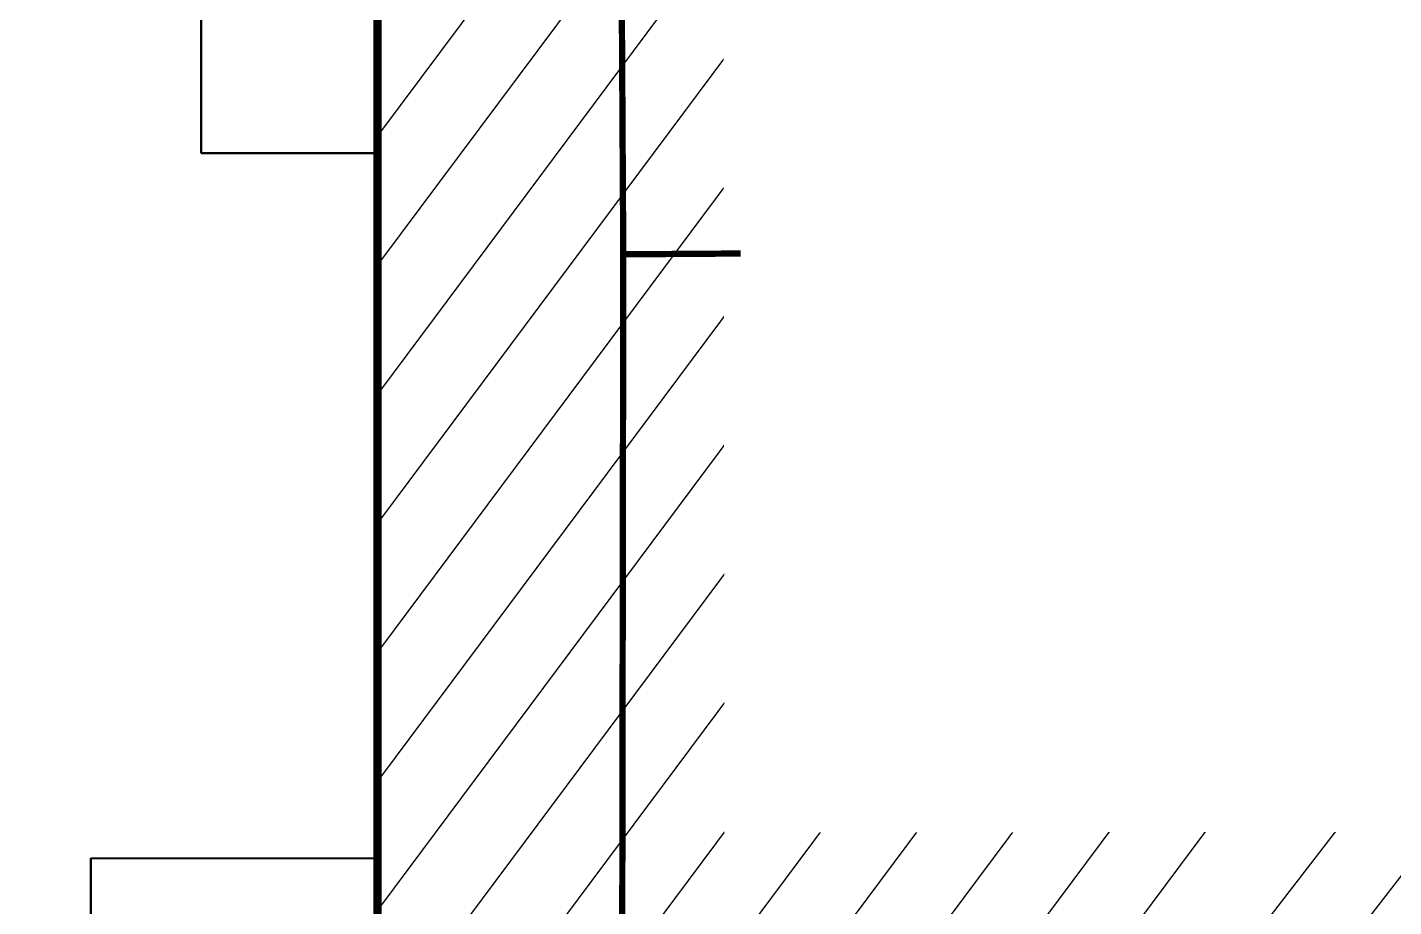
# Model space of a CAD drawing. Header units: centimetres. Extents: x -6122352 to 7132207, y -1694241 to 1947892.
# Drawn here: x 136844 to 141183, y -117676 to -114882 of the extents above; entities that cross this region are included whole.
import ezdxf

# ---------------------------------------------------------------- set-up
doc = ezdxf.new("R2010")
doc.units = ezdxf.units.CM
doc.header["$MEASUREMENT"] = 0
for name, pattern in [('2. HG-ST XR COL 3A (5V 7V 9V 11V - GF (4M & 5D-E)$0$HIDDEN', [0.375, 0.25, -0.125]), ('DASHED2', [0.375, 0.25, -0.125]), ('XR-AR-END-SETTING OUT PLAN$0$23261-XR-AR-SI-GF$0$HIDDEN', [0.375, 0.25, -0.125])]:
    doc.linetypes.add(name, pattern=pattern)
for name, color, linetype in [('23585-XR-AR-BOUNDARY WALLS AND SETBACKS$0$setback', 7, 'XR-AR-END-SETTING OUT PLAN$0$23261-XR-AR-SI-GF$0$HIDDEN'), ('@MI-REF LAYER', 7, 'Continuous'), ('B_TH_8', 7, 'Continuous')]:
    doc.layers.add(name, color=color, linetype=linetype)
for name, color, linetype, lineweight in [('@ Foundations', 4, 'DASHED2', 50), ('A-ANNO-TEXT', 3, 'Continuous', 25), ('XR-AR-END-SETTING OUT PLAN$0$23585-XR-AR-END-GROUND FLOOR$0$A-GLAZ-SILL', 8, 'Continuous', 5), ('XR-AR-END-SETTING OUT PLAN$0$23585-XR-AR-END-GROUND FLOOR$0$A-GLAZ-WNDO', 232, 'Continuous', 9), ('XR-AR-END-SETTING OUT PLAN$0$23585-XR-AR-END-GROUND FLOOR$0$A-WALL', 7, 'Continuous', 30)]:
    doc.layers.add(name, color=color, linetype=linetype, lineweight=lineweight)

# ---------------------------------------------------------------- blocks, each defined once
blk = doc.blocks.new('23585-XR-AR-BOUNDARY WALLS AND SETBACKS')
at = {"layer": '23585-XR-AR-BOUNDARY WALLS AND SETBACKS$0$setback', "ltscale": 40, "const_width": 0.05}
blk.add_lwpolyline([(496622.2089072186, 2768954.585300844), (496607.8314875885, 2768967.758914647), (496603.6765869833, 2768963.224389371), (496599.6231525759, 2768958.800751822), (496595.5697982174, 2768954.377001632), (496591.5163982162, 2768949.953201632), (496587.4629982173, 2768945.529401632), (496583.4095982172, 2768941.105601632), (496579.3561982168, 2768936.681801632), (496575.3025484073, 2768932.257947273), (496571.2491525767, 2768927.834351821), (496567.0930137162, 2768923.298279969), (496581.4700765952, 2768910.12437026), (496585.6265524817, 2768914.66065092), (496589.6799508891, 2768919.084449183), (496593.73335089, 2768923.508249182), (496597.7867508893, 2768927.932049183), (496601.8401508902, 2768932.355849182), (496605.8937747513, 2768936.779475226), (496609.94715089, 2768941.203249183), (496614.0005508893, 2768945.627049183), (496618.0539508902, 2768950.050849183)], close=True, dxfattribs=at)
blk = doc.blocks.new('A$C9d9485f6')
at = {"layer": 'A-ANNO-TEXT', "rotation": 312.4881850805905}
blk.add_blockref('23585-XR-AR-BOUNDARY WALLS AND SETBACKS', (-2377088.534775567, -1504219.252137818), dxfattribs=at)
blk = doc.blocks.new('XR-AR-END-SETTING OUT PLAN')
at = {"layer": 'XR-AR-END-SETTING OUT PLAN$0$23585-XR-AR-END-GROUND FLOOR$0$A-GLAZ-SILL', "color": 8}
blk.add_line((3250.293349877, 17540.34097003937), (3250.10262234509, 14849.99877500534), dxfattribs=at)
at = {"layer": 'XR-AR-END-SETTING OUT PLAN$0$23585-XR-AR-END-GROUND FLOOR$0$A-GLAZ-WNDO', "color": 8}
for p, q in [((3000.293349280953, 17540.3409705162), (3000.102621987462, 14849.99877643585)), ((3000.293349280953, 17540.3409705162), (3250.293349877, 17540.34097003937)), ((3150.102621391416, 14849.99877738953), (3150.293349221349, 17540.34097099304)), ((3000.293349221349, 17490.34097003937), (3150.293349042535, 17490.34097003937)), ((3150.102551832795, 16727.16475534439), (3000.1025518924, 16727.16475534439)), ((3150.102552130818, 16677.16475534439), (3000.102551653981, 16677.16475582123)), ((3150.103230431676, 15777.16475534439), (3000.103229954839, 15777.16475534439)), ((3150.103230431676, 15727.16475486755), (3000.103229954839, 15727.16475582123)), ((3150.102621510625, 14899.99877643585), (3000.102621987462, 14899.99877595901)), ((3000.102621987462, 14849.99877643585), (3250.10262234509, 14849.99877500534))]:
    blk.add_line(p, q, dxfattribs=at)
for points in [[(3050.295387819409, 17490.34096956253), (3050.102551594377, 16727.16475534439)], [(3050.102551832795, 16677.16475486755), (3050.103230193257, 15777.16475582123)], [(3050.103229895234, 15727.16475582123), (3050.102622106671, 14899.99877643585)]]:
    blk.add_lwpolyline(points, dxfattribs=at)
at = {"layer": 'XR-AR-END-SETTING OUT PLAN$0$23585-XR-AR-END-GROUND FLOOR$0$A-WALL', "color": 8}
for points in [[(3550.084660723805, 19773.27214288712), (3550.084660485387, 19523.2703499794), (3250.082569018006, 19523.2703499794), (3250.293485656381, 17540.34097003937), (3000.294974222779, 17540.34096956253), (3000.084657981992, 19773.27214288712)], [(3000.102068737149, 12899.99910259247), (3250.103869214654, 12899.99910211563), (3250.103198900819, 13749.9988026619), (3250.102675631642, 14849.99877595901), (3000.10211391747, 14849.99877595901)]]:
    blk.add_lwpolyline(points, close=True, dxfattribs=at)
blk = doc.blocks.new('END UNIT')
at = {"xscale": 0.001, "yscale": 0.001, "zscale": 0.001}
blk.add_blockref('XR-AR-END-SETTING OUT PLAN', (-9.150201729830158, 0), dxfattribs=at)
blk = doc.blocks.new('TH_8')
at = {"xscale": -1}
blk.add_blockref('END UNIT', (495850.3053798423, 2769197.479078153), dxfattribs=at)
blk = doc.blocks.new('A$Ca7ad59d2')
at = {"layer": 'B_TH_8', "xscale": 1.000018136216304, "yscale": 1.000018136216304, "zscale": 1.000018136216304}
blk.add_blockref('TH_8', (-495803.6470986201, -2769248.051850634), dxfattribs=at)
blk = doc.blocks.new('A$Cac0110ba')
at = {"rotation": 227.5015136760979}
blk.add_blockref('A$Ca7ad59d2', (28.54929658252513, 57.49132066033781), dxfattribs=at)
at = {"layer": '@ Foundations', "linetype": 'DASHED2', "ltscale": 25}
for points in [[(-5.052091633260716, 3.20501920953393), (-3.061394634481985, 1.380978239700198), (-1.642696102673654, 2.929298127535731), (-3.633393101452384, 4.753339097369462)], [(-1.173329936165828, 0.1256855637766421), (0.227530914999079, -1.157898822799325), (1.173329936282244, -0.1256855642423034), (-0.2275309148826636, 1.157898822333664)]]:
    blk.add_lwpolyline(points, close=True, dxfattribs=at)
blk = doc.blocks.new('M3 REF WITH TABLES')
at = {"color": 1, "const_width": 0.02}
blk.add_lwpolyline([(123.1694853362278, 63.45067354431376), (123.0178463357151, 68.55267091607675), (113.2548615192645, 77.52224241802469), (113.50494668592, 77.79901910852641), (113.2548615192645, 77.52224241802469), (110.8701254921616, 79.68113461043686), (105.6050441093394, 79.55266998056322)], dxfattribs=at)

msp = doc.modelspace()

# ---------------------------------------------------------------- block references
at = {"color": 94, "linetype": '2. HG-ST XR COL 3A (5V 7V 9V 11V - GF (4M & 5D-E)$0$HIDDEN', "xscale": -1000, "yscale": 1000, "zscale": 1000, "rotation": 227.4902504429082}
msp.add_blockref('A$Cac0110ba', (138096.0226727291, -114332.0896886629), dxfattribs=at)

# ---------------------------------------------------------------- next in the draw order: block references
at = {"layer": '@MI-REF LAYER', "xscale": 1000, "yscale": 1000, "zscale": 1000}
msp.add_blockref('A$C9d9485f6', (-23958.95045533385, 48155.57226163784), dxfattribs=at)

# ---------------------------------------------------------------- next in the draw order: wipeouts: each hides what was drawn before it
at = {"color": 10}
msp.add_wipeout([(137968.6050089273, -112699.88154806386), (137966.18820953698, -126973.40495409524), (198269.79932360497, -126982.9675742559), (198272.37498426886, -112711.46911353212), (192022.26143355865, -112708.32827066386), (192022.09189432164, -113008.95155569575), (144220.97485975258, -113000.47365887718), (144221.1628212024, -112699.85037546082), (137967.30578698963, -112699.8637357601)], dxfattribs=at).dxf.layer = '@MI-REF LAYER'

# ---------------------------------------------------------------- next in the draw order: hatches: boundary and pattern name
at = {"layer": '@MI-REF LAYER'}
h = msp.add_hatch(dxfattribs=at)
h.set_pattern_fill('ANSI31', color=256, scale=1999.999998458916, angle=6.722712845868625)
h.set_pattern_definition([(51.72271284586864, (-2377109764.910875, -1504175407.484143), (-196.2554993275065, 154.8669715833345), [])])
h.paths.add_polyline_path([(198270.4731260898, -126982.9677121157), (198272.3749842689, -112711.4691135321), (192022.2614333206, -112708.3282709568), (192022.091894052, -113008.9515559804), (144220.9748597195, -113000.4736589163), (144221.1628206024, -112699.8503761254), (137967.3005278277, -112699.9590492565), (137964.8895022705, -126973.500041178)])

# ---------------------------------------------------------------- next in the draw order: linework, layer by layer
at = {"layer": '@MI-REF LAYER', "color": 1, "const_width": 20}
msp.add_lwpolyline([(135056.6106294059, -132418.8283496678), (138716.4791375943, -128860.9168737141), (138736.4738177444, -115603.1385655824), (139109.4906134307, -115600.609312313), (138736.4738177444, -115603.1385655824), (138717.72928323, -112386.3964155419), (135066.7535628195, -108590.614359385)], dxfattribs=at)
at = {"layer": '@MI-REF LAYER', "const_width": 5.000000000000002}
msp.add_lwpolyline([(198270.4731260898, -126982.9677121157), (198272.3749842689, -112711.4691135321), (192022.2614333206, -112708.3282709568), (192022.091894052, -113008.9515559804), (144220.9748597195, -113000.4736589163), (144221.1628206024, -112699.8503761254), (137967.3005278277, -112699.9590492565), (137964.8895022705, -126973.500041178), (198270.4731260898, -126982.9677121157)], close=True, dxfattribs=at)

# ---------------------------------------------------------------- next in the draw order: wipeouts: each hides what was drawn before it
msp.add_wipeout([(139054.09229064485, -113740.41989528429), (146023.57583514164, -113733.46531582763), (146027.26792189994, -117433.46347294621), (139057.78437651155, -117440.41805496335)]).dxf.layer = '@MI-REF LAYER'

# ---------------------------------------------------------------- next in the draw order: block references
at = {"layer": '@MI-REF LAYER', "xscale": 1000, "yscale": 1000, "zscale": 1000, "rotation": 312.4882889992022}
msp.add_blockref('M3 REF WITH TABLES', (5073.57098191743, -84448.84299303715), dxfattribs=at)

doc.saveas('drawing.dxf')
